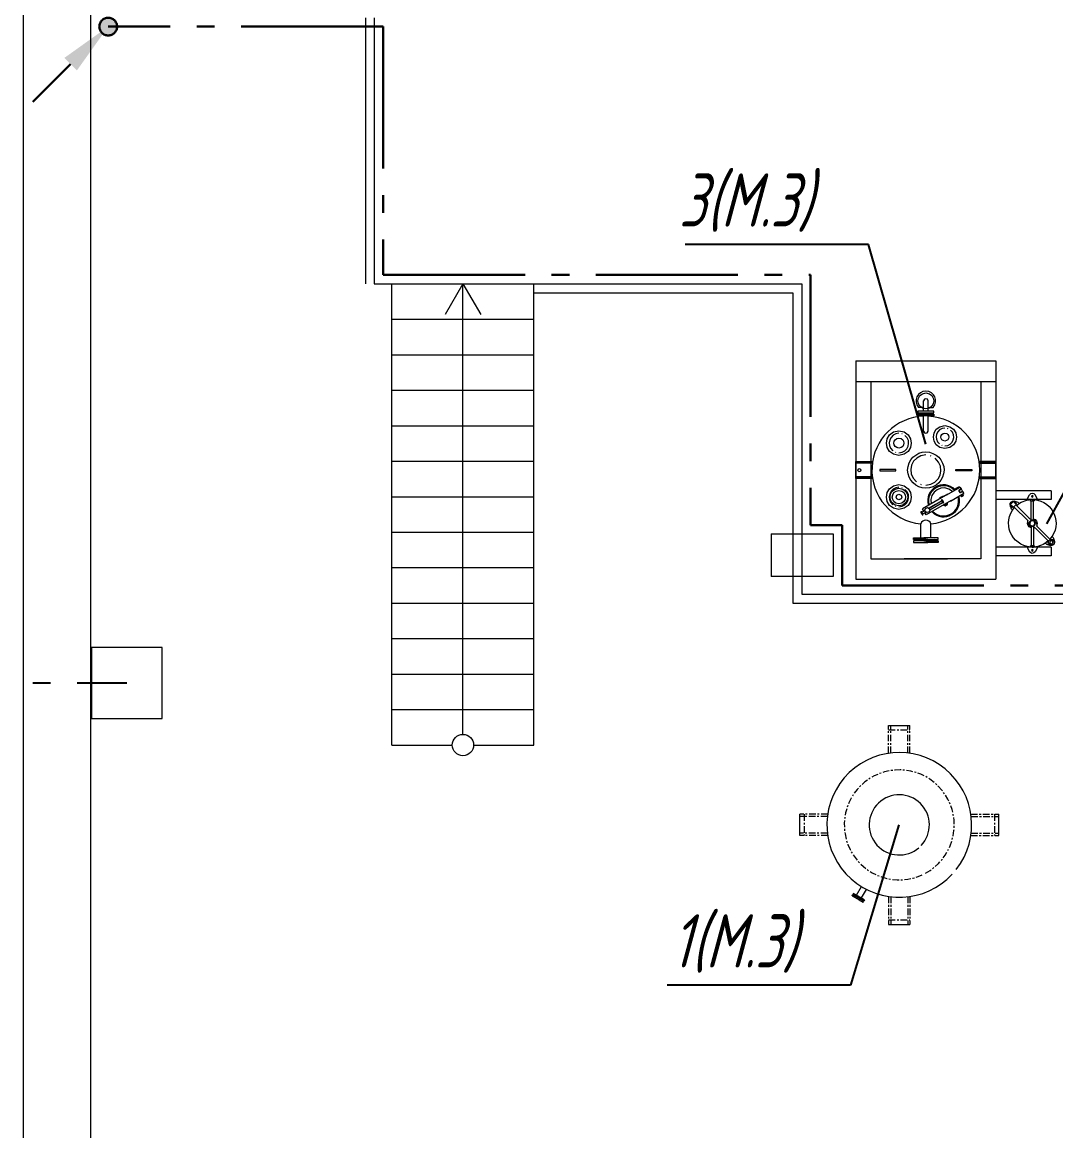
# Model space of a CAD drawing. Header units: millimetres. Extents: x -14296 to 10264, y -13087 to -5602.
# Drawn here: x -1783.3 to -1725, y -12686.5 to -12624.1 of the extents above; entities that cross this region are included whole.
import ezdxf
from ezdxf import colors
from ezdxf.entities.mleader import LeaderData, LeaderLine
from ezdxf.math import Vec2, Vec3

# ---------------------------------------------------------------- set-up
doc = ezdxf.new("R2010")
doc.units = ezdxf.units.MM
doc.linetypes.add('CENTER2', pattern=[1.125, 0.75, -0.125, 0.125, -0.125])
doc.linetypes.add('gost6', pattern=[12, 8, -1.5, 1, -1.5])
for name, color, linetype, lineweight in [('Заземление (Сущ)', 6, 'gost6', 25), ('Линия выноска', 137, 'Continuous', 25), ('Осевая', 4, 'gost6', 25), ('Строительный', 251, 'Continuous', 13), ('Технологическое', 156, 'Continuous', 18)]:
    doc.layers.add(name, color=color, linetype=linetype, lineweight=lineweight)
doc.styles.add('Simplex', font='simplex.shx', dxfattribs={"width": 0.7, "oblique": 15})
doc.linetypes.add('ограждение1', pattern='A,0.25,-0.1,[133,ltypeshp.shx,S=0.1,R=0,X=-0.1,Y=0],-0.1,1', length=1.45)

# ---------------------------------------------------------------- blocks, each defined once
blk = doc.blocks.new('_None')
blk = doc.blocks.new('A$C218E5FD8')
at = {"layer": 'Заземление (Сущ)', "lineweight": 30}
blk.add_hatch(color=256, dxfattribs=at).paths.add_polyline_path([(4.743, 4.243, 1), (3.743, 4.243, 1)])
blk.add_line((2.121, 2.121), (0, 0), dxfattribs=at)
blk.add_circle((4.243, 4.243), 0.5, dxfattribs=at)
blk.add_solid([(2.475, 1.768), (1.768, 2.475), (4.243, 4.243)], dxfattribs=at)

msp = doc.modelspace()

# ---------------------------------------------------------------- linework, layer by layer
at = {"layer": 'Заземление (Сущ)', "lineweight": 30}
for p, q in [((-1762.90741, -12624.30291), (-1778.40741, -12624.30291)), ((-1762.90741, -12624.30291), (-1762.90741, -12638.30291)), ((-1762.90741, -12638.30291), (-1738.80741, -12638.30291)), ((-1738.80741, -12638.30291), (-1738.80741, -12652.40291)), ((-1738.80741, -12652.40291), (-1737.03241, -12652.40291)), ((-1737.03241, -12652.40291), (-1737.03241, -12655.80291)), ((-1737.03241, -12655.80291), (-1554.80741, -12655.80291))]:
    msp.add_line(p, q, dxfattribs=at)
at = {"layer": 'Осевая'}
msp.add_line((-1816.15747, -12661.30291), (-1777.35747, -12661.30291), dxfattribs=at)
at = {"layer": 'Строительный'}
for p, q in [((-1783.20741, -12538.50291), (-1783.20741, -12720.30291)), ((-1779.40741, -12542.30291), (-1779.40741, -12720.30291)), ((-1736.25788, -12643.15291), (-1736.25788, -12655.45291)), ((-1736.25788, -12643.15291), (-1728.35693, -12643.15291)), ((-1728.35693, -12643.15291), (-1728.35693, -12655.45291)), ((-1725.23723, -12650.464), (-1728.35693, -12650.464)), ((-1725.23723, -12650.964), (-1728.35693, -12650.964)), ((-1725.23723, -12650.464), (-1725.23723, -12650.964)), ((-1741.03241, -12652.90291), (-1737.53241, -12652.90291)), ((-1741.03241, -12652.90291), (-1741.03241, -12655.30291)), ((-1737.53241, -12652.90291), (-1737.53241, -12655.30291)), ((-1725.23723, -12653.64049), (-1728.35693, -12653.64049)), ((-1725.23723, -12654.14049), (-1728.35693, -12654.14049)), ((-1725.23723, -12653.64049), (-1725.23723, -12654.14049)), ((-1737.53241, -12655.30291), (-1741.03241, -12655.30291)), ((-1736.25788, -12655.45291), (-1728.35693, -12655.45291)), ((-1775.35747, -12659.30291), (-1779.35747, -12659.30291)), ((-1779.35747, -12659.30291), (-1779.35747, -12663.30291)), ((-1775.35747, -12663.30291), (-1775.35747, -12659.30291)), ((-1779.35747, -12663.30291), (-1775.35747, -12663.30291))]:
    msp.add_line(p, q, dxfattribs=at)
at = {"layer": 'Строительный', "linetype": 'ограждение1', "ltscale": 3}
for p, q in [((-1763.90741, -12623.80291), (-1763.90741, -12638.80291)), ((-1754.40741, -12639.30291), (-1739.80741, -12639.30291)), ((-1739.80741, -12639.30291), (-1739.80741, -12656.80291)), ((-1739.80741, -12656.80291), (-1555.80741, -12656.80291))]:
    msp.add_line(p, q, dxfattribs=at)
at = {"layer": 'Строительный', "ltscale": 0.3}
for p, q in [((-1763.40741, -12623.80291), (-1763.40741, -12638.80291)), ((-1763.40741, -12638.80291), (-1739.30741, -12638.80291)), ((-1762.40741, -12664.80291), (-1762.40741, -12638.80291)), ((-1758.40741, -12638.80291), (-1759.40741, -12640.53496)), ((-1758.40741, -12664.20291), (-1758.40741, -12638.80291)), ((-1758.40741, -12638.80291), (-1757.40741, -12640.53496)), ((-1754.40741, -12664.80291), (-1754.40741, -12638.80291)), ((-1739.30741, -12638.80291), (-1739.30741, -12656.30291)), ((-1762.40741, -12640.80291), (-1754.40741, -12640.80291)), ((-1762.40741, -12642.80291), (-1754.40741, -12642.80291)), ((-1762.40741, -12644.80291), (-1754.40741, -12644.80291)), ((-1762.40741, -12646.80291), (-1754.40741, -12646.80291)), ((-1762.40741, -12648.80291), (-1754.40741, -12648.80291)), ((-1762.40741, -12650.80291), (-1754.40741, -12650.80291)), ((-1762.40741, -12652.80291), (-1754.40741, -12652.80291)), ((-1762.40741, -12654.80291), (-1754.40741, -12654.80291)), ((-1739.30741, -12656.30291), (-1555.30741, -12656.30291)), ((-1762.40741, -12656.80291), (-1754.40741, -12656.80291)), ((-1762.40741, -12658.80291), (-1754.40741, -12658.80291)), ((-1762.40741, -12660.80291), (-1754.40741, -12660.80291)), ((-1762.40741, -12662.80291), (-1754.40741, -12662.80291)), ((-1762.40741, -12664.80291), (-1759.00741, -12664.80291)), ((-1762.40741, -12664.80291), (-1759.00741, -12664.80291)), ((-1757.80741, -12664.80291), (-1754.40741, -12664.80291)), ((-1757.80741, -12664.80291), (-1754.40741, -12664.80291))]:
    msp.add_line(p, q, dxfattribs=at)
at = {"layer": 'Строительный'}
for points in [[(-1736.25788, -12644.30291), (-1728.35693, -12644.30291)], [(-1735.41324, -12644.30291), (-1735.41324, -12654.30291), (-1731.08609, -12654.30291)], [(-1729.20157, -12644.30291), (-1729.20157, -12654.30291), (-1733.52873, -12654.30291)]]:
    msp.add_lwpolyline(points, dxfattribs=at)
at = {"layer": 'Строительный', "ltscale": 0.3}
msp.add_circle((-1758.40741, -12664.80291), 0.6, dxfattribs=at)
at = {"layer": 'Технологическое', "linetype": 'CENTER2', "ltscale": 0.5}
for p, q in [((-1734.40741, -12665.26727), (-1734.40741, -12663.69291)), ((-1734.40741, -12663.94291), (-1733.20741, -12663.94291)), ((-1734.28241, -12665.26727), (-1734.28241, -12663.69291)), ((-1733.33241, -12665.26727), (-1733.33241, -12663.69291)), ((-1733.20741, -12665.26727), (-1733.20741, -12663.69291)), ((-1737.84305, -12668.70291), (-1739.41741, -12668.70291)), ((-1737.85966, -12668.82791), (-1739.41741, -12668.82791)), ((-1739.16741, -12668.70291), (-1739.16741, -12669.90291)), ((-1729.77177, -12668.70291), (-1728.19741, -12668.70291)), ((-1729.75515, -12668.82791), (-1728.19741, -12668.82791)), ((-1728.44741, -12668.70291), (-1728.44741, -12669.90291)), ((-1737.85966, -12669.77791), (-1739.41741, -12669.77791)), ((-1729.75515, -12669.77791), (-1728.19741, -12669.77791)), ((-1737.84305, -12669.90291), (-1739.41741, -12669.90291)), ((-1729.77177, -12669.90291), (-1728.19741, -12669.90291)), ((-1734.40741, -12673.33855), (-1734.40741, -12674.91291)), ((-1734.28241, -12673.33855), (-1734.28241, -12674.91291)), ((-1733.33241, -12673.33855), (-1733.33241, -12674.91291)), ((-1733.20741, -12673.33855), (-1733.20741, -12674.91291)), ((-1734.40741, -12674.66291), (-1733.20741, -12674.66291))]:
    msp.add_line(p, q, dxfattribs=at)
at = {"layer": 'Технологическое'}
for p, q in [((-1734.40741, -12663.69291), (-1733.20741, -12663.69291)), ((-1739.41741, -12669.90291), (-1739.41741, -12668.70291)), ((-1728.19741, -12669.90291), (-1728.19741, -12668.70291)), ((-1736.21054, -12673.26524), (-1735.9334, -12672.78523)), ((-1736.47067, -12673.2998), (-1736.43667, -12673.24091)), ((-1736.47067, -12673.2998), (-1736.0723, -12673.5298)), ((-1735.81313, -12673.60091), (-1736.43667, -12673.24091)), ((-1736.39067, -12673.16124), (-1736.42467, -12673.22013)), ((-1735.80113, -12673.58013), (-1736.42467, -12673.22013)), ((-1735.76713, -12673.52124), (-1736.39067, -12673.16124)), ((-1736.3346, -12673.27213), (-1736.33021, -12673.28852)), ((-1735.90759, -12673.53252), (-1736.33021, -12673.28852)), ((-1736.3137, -12673.31191), (-1736.3077, -12673.30152)), ((-1736.24281, -12673.32513), (-1736.3017, -12673.29113)), ((-1736.0723, -12673.5298), (-1735.84713, -12673.6598)), ((-1735.983, -12673.47513), (-1735.92411, -12673.50913)), ((-1735.67116, -12672.939), (-1735.94727, -12673.41724)), ((-1735.93611, -12673.52991), (-1735.93011, -12673.51952)), ((-1735.8912, -12673.52813), (-1735.90759, -12673.53252)), ((-1735.76713, -12673.52124), (-1735.80113, -12673.58013)), ((-1735.84713, -12673.6598), (-1735.81313, -12673.60091)), ((-1734.40741, -12674.91291), (-1733.20741, -12674.91291))]:
    msp.add_line(p, q, dxfattribs=at)
at = {"layer": 'Технологическое', "linetype": 'Continuous'}
for points in [[(-1732.43291, -12645.98188), (-1732.43291, -12645.4005)], [(-1732.18402, -12645.98188), (-1732.18402, -12645.4005)], [(-1731.8578, -12645.98188), (-1732.75913, -12645.98188), (-1732.75913, -12646.08226)], [(-1732.43291, -12645.77275), (-1732.71522, -12645.77275)], [(-1732.43291, -12645.96515), (-1732.43291, -12645.98188), (-1732.43291, -12645.96934)], [(-1732.18402, -12645.98188), (-1732.43291, -12645.98188)], [(-1732.18402, -12645.77275), (-1731.90171, -12645.77275)], [(-1732.18402, -12645.96515), (-1732.18402, -12645.98188), (-1732.18402, -12645.96934)], [(-1731.8578, -12646.08226), (-1731.8578, -12645.98188)], [(-1732.75913, -12646.08226), (-1731.8578, -12646.08226)], [(-1732.75913, -12646.14086), (-1731.8578, -12646.14086)], [(-1731.8578, -12646.24124), (-1732.75913, -12646.24124), (-1732.75913, -12646.14086)], [(-1732.5793, -12646.08226), (-1732.55837, -12646.10112)], [(-1732.5793, -12646.14086), (-1732.55837, -12646.122)], [(-1732.55837, -12646.10112), (-1732.55837, -12646.122)], [(-1732.05855, -12646.10112), (-1732.55837, -12646.10112)], [(-1732.05855, -12646.122), (-1732.55837, -12646.122)], [(-1732.18402, -12646.24124), (-1732.43291, -12646.24124)], [(-1732.43291, -12647.10909), (-1732.43291, -12646.24124)], [(-1732.18402, -12647.10909), (-1732.18402, -12646.24124)], [(-1732.03766, -12646.08226), (-1732.05855, -12646.10112)], [(-1732.05855, -12646.10112), (-1732.05855, -12646.122)], [(-1732.03766, -12646.14086), (-1732.05855, -12646.122)], [(-1731.8578, -12646.14086), (-1731.8578, -12646.24124)], [(-1733.82779, -12647.23038), (-1733.82779, -12647.22829)], [(-1733.6354, -12647.26594), (-1733.66257, -12647.25761)], [(-1731.23248, -12646.9397), (-1731.23248, -12646.93764)], [(-1731.05681, -12646.97319), (-1731.08193, -12646.9648)], [(-1731.41027, -12647.90589), (-1731.38515, -12647.91424)], [(-1734.02228, -12648.29698), (-1733.99508, -12648.30536)], [(-1732.30741, -12648.4517), (-1732.30741, -12648.44964)], [(-1732.00835, -12648.50821), (-1732.05018, -12648.49357)], [(-1735.31052, -12649.77759), (-1736.25788, -12649.77759), (-1736.25788, -12648.82609), (-1735.31052, -12648.82609)], [(-1735.31889, -12648.87628), (-1736.25788, -12648.87628)], [(-1735.32517, -12648.91602), (-1736.25788, -12648.91602)], [(-1728.35906, -12649.77759), (-1728.35906, -12648.82609), (-1729.30641, -12648.82609)], [(-1729.29803, -12648.87628), (-1728.35906, -12648.87628)], [(-1729.29177, -12648.91602), (-1728.35906, -12648.91602)], [(-1735.32517, -12649.68766), (-1736.25788, -12649.68766)], [(-1735.31889, -12649.7274), (-1736.25788, -12649.7274)], [(-1734.00764, -12649.26104), (-1734.90901, -12649.26104), (-1734.90901, -12649.3426), (-1734.00764, -12649.3426), (-1734.00764, -12649.26104)], [(-1730.60928, -12649.26104), (-1729.70792, -12649.26104), (-1729.70792, -12649.3426), (-1730.60928, -12649.3426), (-1730.60928, -12649.26104)], [(-1728.86514, -12649.77759), (-1729.30641, -12649.77759), (-1728.35906, -12649.77759), (-1728.35906, -12649.39492)], [(-1729.29803, -12649.7274), (-1728.35906, -12649.7274)], [(-1729.29177, -12649.68766), (-1728.35906, -12649.68766)], [(-1733.82779, -12650.27323), (-1733.82779, -12650.27118)], [(-1733.6354, -12650.30669), (-1733.66257, -12650.29832)], [(-1732.60858, -12650.09547), (-1732.56674, -12650.1122)], [(-1731.12792, -12650.69779), (-1730.36877, -12650.26067)], [(-1730.40015, -12650.2565), (-1730.61765, -12650.38199)], [(-1730.61765, -12650.38199), (-1730.6072, -12650.39875)], [(-1730.4378, -12650.2419), (-1730.61139, -12650.34228), (-1730.6072, -12650.3297)], [(-1730.59464, -12650.36943), (-1730.61139, -12650.34228)], [(-1730.6072, -12650.3297), (-1730.45036, -12650.23981)], [(-1730.45036, -12650.23981), (-1730.4378, -12650.2419), (-1730.42316, -12650.26905)], [(-1730.30815, -12650.36524), (-1730.44825, -12650.44475)], [(-1730.23912, -12650.48655), (-1730.29977, -12650.38199), (-1730.4378, -12650.46145)], [(-1730.40015, -12650.2565), (-1730.3897, -12650.27323)], [(-1730.36877, -12650.42171), (-1730.37295, -12650.41335)], [(-1730.30815, -12650.36524), (-1730.36877, -12650.26067)], [(-1730.34787, -12650.39875), (-1730.35206, -12650.39038)], [(-1731.07564, -12650.66848), (-1732.49145, -12651.48622)], [(-1730.87696, -12651.01567), (-1732.29069, -12651.83334)], [(-1732.12966, -12651.45063), (-1731.42071, -12651.04074)], [(-1731.30985, -12650.78142), (-1731.52736, -12650.90692)], [(-1731.52736, -12650.90692), (-1731.51691, -12650.92367)], [(-1731.45417, -12650.82952), (-1731.51898, -12650.8672), (-1731.3475, -12650.76682)], [(-1731.51691, -12650.85464), (-1731.51898, -12650.8672), (-1731.50435, -12650.89434)], [(-1731.51691, -12650.85464), (-1731.36006, -12650.76473)], [(-1731.30985, -12651.11605), (-1731.37888, -12650.99472), (-1731.38933, -12650.98218), (-1731.40397, -12650.98009), (-1731.42071, -12650.98218), (-1731.43116, -12650.99472), (-1731.43535, -12651.00938), (-1731.43116, -12651.02405)], [(-1731.43116, -12651.02405), (-1731.36006, -12651.14531)], [(-1731.37888, -12650.99472), (-1731.30985, -12651.11605)], [(-1731.36006, -12650.76473), (-1731.3475, -12650.76682), (-1731.33079, -12650.794)], [(-1731.30985, -12650.78142), (-1731.2994, -12650.79819)], [(-1730.92716, -12651.04491), (-1730.17012, -12650.60788)], [(-1730.38344, -12650.5535), (-1730.37714, -12650.56601), (-1730.44825, -12650.44475), (-1730.36669, -12650.58274)], [(-1730.39807, -12650.76263), (-1730.40641, -12650.74378)], [(-1730.19102, -12650.62039), (-1730.17638, -12650.64551), (-1730.39178, -12650.77096), (-1730.39807, -12650.76263)], [(-1730.18057, -12650.63715), (-1730.39807, -12650.76263)], [(-1730.23912, -12650.48655), (-1730.37714, -12650.56601)], [(-1730.37295, -12650.57437), (-1730.27676, -12650.52001), (-1730.27258, -12650.52837)], [(-1730.22867, -12650.50331), (-1730.36669, -12650.58274)], [(-1730.3186, -12650.78559), (-1730.34368, -12650.74378)], [(-1730.30604, -12650.78978), (-1730.3186, -12650.78559), (-1730.19939, -12650.71658)], [(-1730.31022, -12650.7459), (-1730.23912, -12650.70616)], [(-1730.30396, -12650.53465), (-1730.30815, -12650.52627)], [(-1730.25586, -12650.70407), (-1730.30185, -12650.73122), (-1730.30604, -12650.7354), (-1730.30604, -12650.74378), (-1730.29977, -12650.74796), (-1730.2914, -12650.74796), (-1730.24541, -12650.72077), (-1730.24123, -12650.71454), (-1730.24123, -12650.70616), (-1730.24749, -12650.70198), (-1730.25586, -12650.70407)], [(-1730.30604, -12650.78978), (-1730.20147, -12650.73122)], [(-1730.17012, -12650.60788), (-1730.22867, -12650.50331)], [(-1730.2224, -12650.67267), (-1730.19939, -12650.71658), (-1730.20147, -12650.73122)], [(-1730.18057, -12650.63715), (-1730.19102, -12650.62039)], [(-1734.02228, -12651.33774), (-1733.99508, -12651.34606)], [(-1732.47055, -12651.78524), (-1732.53955, -12651.66395), (-1732.55, -12651.65353), (-1732.56463, -12651.64934), (-1732.58138, -12651.65353), (-1732.59183, -12651.66395), (-1732.59602, -12651.67858), (-1732.59183, -12651.69325)], [(-1732.3555, -12651.5803), (-1732.5291, -12651.68068)], [(-1732.5291, -12651.68068), (-1732.3555, -12651.5803)], [(-1732.43498, -12651.5803), (-1732.49145, -12651.48622)], [(-1732.47889, -12651.76851), (-1732.30533, -12651.66813)], [(-1732.43498, -12651.5803), (-1732.3555, -12651.53431)], [(-1731.76995, -12651.24359), (-1732.12966, -12651.45063)], [(-1732.07945, -12651.5364), (-1731.37051, -12651.12861)], [(-1731.36006, -12651.14531), (-1731.34961, -12651.15576), (-1731.33497, -12651.15998), (-1731.32034, -12651.15576), (-1731.30985, -12651.14531), (-1731.3057, -12651.1307), (-1731.30985, -12651.11605)], [(-1731.3057, -12651.28755), (-1731.31615, -12651.27079)], [(-1731.09027, -12651.16204), (-1731.3057, -12651.28755)], [(-1731.3057, -12651.28755), (-1731.30151, -12651.29587)], [(-1731.23878, -12651.26032), (-1731.30151, -12651.29587), (-1731.08609, -12651.17043)], [(-1731.2283, -12651.3126), (-1731.25342, -12651.26873)], [(-1731.21577, -12651.3147), (-1731.2283, -12651.3126), (-1731.10702, -12651.2415)], [(-1731.21785, -12651.27079), (-1731.14885, -12651.23108)], [(-1731.16557, -12651.22899), (-1731.21158, -12651.25614), (-1731.21577, -12651.26242), (-1731.21577, -12651.26873), (-1731.20947, -12651.2729), (-1731.20114, -12651.2729), (-1731.15512, -12651.24569), (-1731.15093, -12651.23941), (-1731.15093, -12651.23318), (-1731.15719, -12651.2269), (-1731.16557, -12651.22899)], [(-1731.21577, -12651.3147), (-1731.11121, -12651.25614)], [(-1731.13211, -12651.19759), (-1731.10702, -12651.2415), (-1731.11121, -12651.25614)], [(-1731.08609, -12651.17043), (-1731.10072, -12651.14531)], [(-1732.59183, -12651.69325), (-1732.52072, -12651.81451)], [(-1732.52072, -12651.81451), (-1732.51027, -12651.82707), (-1732.49564, -12651.83124), (-1732.481, -12651.82707), (-1732.47055, -12651.81451), (-1732.46636, -12651.79991), (-1732.47055, -12651.78524)], [(-1732.34505, -12651.73714), (-1732.26561, -12651.69116)], [(-1732.29069, -12651.83334), (-1732.34505, -12651.73714)], [(-1732.30741, -12652.12198), (-1732.30741, -12652.11989)], [(-1732.59394, -12653.11325), (-1732.59394, -12652.32902)], [(-1732.02302, -12653.11325), (-1732.02302, -12652.32902)], [(-1733.00801, -12653.11325), (-1732.19658, -12653.11325)], [(-1733.00801, -12653.21154), (-1733.00801, -12653.11325), (-1732.4308, -12653.11325)], [(-1732.30741, -12653.21154), (-1733.00801, -12653.21154)], [(-1733.00801, -12653.29306), (-1733.00801, -12653.39136), (-1732.19658, -12653.39136)], [(-1732.30741, -12653.29306), (-1733.00801, -12653.29306)], [(-1732.78843, -12653.21154), (-1732.75913, -12653.24287)], [(-1732.78843, -12653.29306), (-1732.75913, -12653.26169), (-1732.2154, -12653.26169)], [(-1731.8578, -12653.24287), (-1732.75913, -12653.24287)], [(-1732.75913, -12653.26169), (-1732.75913, -12653.24287)], [(-1731.60891, -12653.11325), (-1732.42035, -12653.11325)], [(-1731.60891, -12653.29306), (-1731.60891, -12653.39136), (-1732.42035, -12653.39136)], [(-1731.82853, -12653.29306), (-1731.8578, -12653.26169), (-1732.40152, -12653.26169)], [(-1732.30741, -12653.21154), (-1731.60891, -12653.21154)], [(-1732.30741, -12653.29306), (-1731.60891, -12653.29306)], [(-1731.60891, -12653.21154), (-1731.60891, -12653.11325), (-1732.18613, -12653.11325)], [(-1731.82853, -12653.21154), (-1731.8578, -12653.24287)], [(-1731.8578, -12653.26169), (-1731.8578, -12653.24287)]]:
    msp.add_lwpolyline(points, dxfattribs=at)
at = {"layer": 'Технологическое'}
for points in [[(-1726.57532, -12650.98974), (-1726.57532, -12650.90923), (-1726.46578, -12650.7007)], [(-1726.41497, -12650.99831), (-1726.41299, -12650.9871), (-1726.40705, -12650.9772), (-1726.39912, -12650.96928), (-1726.3899, -12650.964), (-1726.37867, -12650.96202)], [(-1726.41497, -12650.99831), (-1726.41431, -12651.01613)], [(-1726.3074, -12651.05176), (-1726.37867, -12651.05176), (-1726.38989, -12651.04979), (-1726.39979, -12651.04517), (-1726.40771, -12651.03725), (-1726.41299, -12651.02668), (-1726.41431, -12651.01613)], [(-1726.3074, -12650.96202), (-1726.37867, -12650.96202)], [(-1726.3074, -12650.96202), (-1726.23548, -12650.96268), (-1726.22493, -12650.964), (-1726.21436, -12650.96929), (-1726.20644, -12650.9772), (-1726.20182, -12650.98711), (-1726.19985, -12650.99832)], [(-1726.19985, -12650.99832), (-1726.2005, -12651.01614)], [(-1726.04015, -12650.98907), (-1726.04015, -12650.90856), (-1726.14969, -12650.70004)], [(-1727.53216, -12651.28933), (-1727.56845, -12651.32562)], [(-1727.56845, -12651.32562), (-1727.47805, -12651.41602), (-1727.44176, -12651.37973)], [(-1727.46816, -12651.31638), (-1727.55658, -12651.22796), (-1727.46816, -12651.13953)], [(-1727.54469, -12651.30186), (-1727.55129, -12651.28075)], [(-1727.5315, -12651.25304), (-1727.54998, -12651.27151), (-1727.42394, -12651.39755), (-1727.40546, -12651.37908)], [(-1727.4312, -12651.07618), (-1727.5315, -12651.17648)], [(-1727.5183, -12651.18968), (-1727.5315, -12651.17648)], [(-1727.42459, -12651.56318), (-1727.48135, -12651.50642), (-1727.52292, -12651.37115)], [(-1727.29131, -12651.13953), (-1727.37973, -12651.05111), (-1727.46816, -12651.13953)], [(-1727.46816, -12651.31638), (-1727.37973, -12651.40481), (-1727.29131, -12651.31638)], [(-1727.4312, -12651.07618), (-1727.418, -12651.08938)], [(-1727.35465, -12651.07619), (-1727.33683, -12651.05837), (-1727.2108, -12651.18441), (-1727.22861, -12651.20222)], [(-1726.56806, -12652.13992), (-1727.34145, -12651.36653)], [(-1727.04582, -12651.18441), (-1727.10258, -12651.12765), (-1727.32825, -12651.05771)], [(-1727.29131, -12651.13953), (-1727.20288, -12651.22796), (-1727.29131, -12651.31638)], [(-1727.24115, -12651.26623), (-1726.46776, -12652.03962)], [(-1726.37867, -12652.13794), (-1726.37867, -12651.05176)], [(-1726.23614, -12651.05177), (-1726.3074, -12651.05176)], [(-1726.23548, -12652.1386), (-1726.23614, -12651.05177)], [(-1726.56806, -12652.13992), (-1726.56212, -12652.14717), (-1726.55816, -12652.15642), (-1726.55685, -12652.16566)], [(-1726.44202, -12652.04952), (-1726.45192, -12652.04886), (-1726.46051, -12652.04556), (-1726.46776, -12652.03962)], [(-1726.44202, -12652.04952), (-1726.41035, -12652.05084), (-1726.37867, -12652.05347)], [(-1726.40177, -12652.0515), (-1726.37867, -12652.04424)], [(-1726.23548, -12652.10561), (-1726.19918, -12652.13134), (-1726.16619, -12652.16038)], [(-1726.37933, -12652.49494), (-1726.41431, -12652.47052), (-1726.44664, -12652.44084)], [(-1726.37867, -12652.46524), (-1726.37867, -12653.55274)], [(-1726.23548, -12652.4659), (-1726.23613, -12653.55274)], [(-1726.20842, -12652.55103), (-1726.23613, -12652.56027)], [(-1726.17081, -12652.5517), (-1726.2038, -12652.5517), (-1726.23547, -12652.54774)], [(-1726.17081, -12652.5517), (-1726.16157, -12652.55301), (-1726.15232, -12652.55697), (-1726.14507, -12652.56291)], [(-1726.14507, -12652.56291), (-1725.41458, -12653.29341)], [(-1726.04477, -12652.46261), (-1726.05071, -12652.45536), (-1726.05467, -12652.44611), (-1726.05533, -12652.43622)], [(-1725.31362, -12653.19376), (-1726.04477, -12652.46261)], [(-1725.56899, -12653.41878), (-1725.51157, -12653.4762), (-1725.2859, -12653.54614)], [(-1725.41458, -12653.29341), (-1725.40797, -12653.30396), (-1725.40467, -12653.3165), (-1725.40534, -12653.32904)], [(-1725.35056, -12653.25975), (-1725.1922, -12653.21753), (-1725.0754, -12653.33433), (-1725.11829, -12653.49335), (-1725.27733, -12653.53493), (-1725.39346, -12653.41879), (-1725.35056, -12653.25975)], [(-1725.2793, -12653.203), (-1725.29184, -12653.20366), (-1725.30371, -12653.20102), (-1725.31362, -12653.19376)], [(-1725.18956, -12653.04067), (-1725.1328, -12653.09743), (-1725.06286, -12653.3231)], [(-1726.57467, -12653.61411), (-1726.57467, -12653.69462), (-1726.46447, -12653.9038)], [(-1726.37867, -12653.55274), (-1726.3074, -12653.55274)], [(-1726.30741, -12653.64117), (-1726.23548, -12653.64182)], [(-1726.3074, -12653.55274), (-1726.23613, -12653.55274), (-1726.22492, -12653.55472), (-1726.21502, -12653.55935), (-1726.20711, -12653.56726), (-1726.20248, -12653.57716), (-1726.2005, -12653.58837)], [(-1726.19985, -12653.60619), (-1726.20181, -12653.61741), (-1726.2071, -12653.62665), (-1726.21502, -12653.63457), (-1726.22492, -12653.64051), (-1726.23548, -12653.64182)], [(-1726.19985, -12653.60619), (-1726.2005, -12653.58837)], [(-1726.03817, -12653.61477), (-1726.03883, -12653.69593), (-1726.14902, -12653.9038)]]:
    msp.add_lwpolyline(points, dxfattribs=at)
for radius, start, end in [(4.08, 322.0237073, 316.9404986), (1.69736, 316.5376151, 310.751256)]:
    msp.add_arc((-1733.80741, -12669.30291), radius, start, end, dxfattribs=at)
at = {"layer": 'Технологическое', "linetype": 'CENTER2', "ltscale": 0.5}
msp.add_arc((-1733.80741, -12669.30291), 3.1, 298.3635108, 296.0257468, dxfattribs=at)
at = {"layer": 'Технологическое', "linetype": 'Continuous'}
for points, knots in [([(-1731.90171, -12645.77275), (-1731.58447, -12645.4129), (-1731.82584, -12644.86029), (-1732.30741, -12644.85052), (-1732.78986, -12644.8592), (-1733.03272, -12645.4095), (-1732.71522, -12645.77275)], [0, 0, 0, 0, 1, 1, 1, 2, 2, 2, 2]), ([(-1732.30741, -12644.9509), (-1732.90811, -12644.98307), (-1732.90621, -12645.82047), (-1732.30741, -12645.85227), (-1731.71147, -12645.81935), (-1731.70956, -12644.98419), (-1732.30741, -12644.9509)], [0, 0, 0, 0, 1, 1, 1, 2, 2, 2, 2]), ([(-1732.43291, -12646.26421), (-1734.00193, -12646.3296), (-1735.26033, -12647.57391), (-1735.34398, -12649.14188), (-1735.42798, -12650.77319), (-1734.2196, -12652.17224), (-1732.59394, -12652.32902)], [0, 0, 0, 0, 1, 1, 1, 2, 2, 2, 2]), ([(-1732.02302, -12652.32902), (-1730.45768, -12652.17719), (-1729.27152, -12650.87615), (-1729.26876, -12649.30291), (-1729.26941, -12647.6698), (-1730.55247, -12646.33263), (-1732.18402, -12646.26421)], [0, 0, 0, 0, 1, 1, 1, 2, 2, 2, 2]), ([(-1733.82779, -12647.08191), (-1734.75808, -12647.12335), (-1734.75808, -12648.43959), (-1733.82779, -12648.48099), (-1732.89994, -12648.43717), (-1732.89994, -12647.12575), (-1733.82779, -12647.08191)], [0, 0, 0, 0, 1, 1, 1, 2, 2, 2, 2]), ([(-1731.23248, -12646.78916), (-1732.09661, -12646.82882), (-1732.09583, -12648.05099), (-1731.23248, -12648.08995), (-1730.37074, -12648.04837), (-1730.36993, -12646.83144), (-1731.23248, -12646.78916)], [0, 0, 0, 0, 1, 1, 1, 2, 2, 2, 2]), ([(-1731.23248, -12647.21575), (-1731.53675, -12647.23028), (-1731.52899, -12647.65259), (-1731.23248, -12647.66541), (-1730.93649, -12647.6514), (-1730.93336, -12647.22907), (-1731.23248, -12647.21575)], [0, 0, 0, 0, 1, 1, 1, 2, 2, 2, 2]), ([(-1733.82779, -12647.49598), (-1734.20748, -12647.51244), (-1734.20752, -12648.0505), (-1733.82779, -12648.0669), (-1733.44956, -12648.04771), (-1733.44956, -12647.51526), (-1733.82779, -12647.49598)], [0, 0, 0, 0, 1, 1, 1, 2, 2, 2, 2]), ([(-1732.30741, -12648.27603), (-1732.87727, -12648.27879), (-1733.33155, -12648.73306), (-1733.33423, -12649.30291), (-1733.33039, -12649.87191), (-1732.87642, -12650.32489), (-1732.30741, -12650.32764), (-1731.73921, -12650.32373), (-1731.28654, -12649.87107), (-1731.28269, -12649.30291), (-1731.28541, -12648.73386), (-1731.73843, -12648.27995), (-1732.30741, -12648.27603)], [0, 0, 0, 0, 1, 1, 1, 2, 2, 2, 3, 3, 3, 4, 4, 4, 4]), ([(-1736.05922, -12649.21085), (-1736.17936, -12649.22583), (-1736.17929, -12649.37788), (-1736.05922, -12649.39279), (-1735.93903, -12649.38356), (-1735.93896, -12649.22016), (-1736.05922, -12649.21085)], [0, 0, 0, 0, 1, 1, 1, 2, 2, 2, 2]), ([(-1733.82779, -12650.12268), (-1734.75786, -12650.16392), (-1734.75842, -12651.48075), (-1733.82779, -12651.52173), (-1732.8996, -12651.4783), (-1732.90021, -12650.16634), (-1733.82779, -12650.12268)], [0, 0, 0, 0, 1, 1, 1, 2, 2, 2, 2]), ([(-1733.82779, -12650.32133), (-1734.49422, -12650.35653), (-1734.49146, -12651.28968), (-1733.82779, -12651.32307), (-1733.16466, -12651.28796), (-1733.1636, -12650.35731), (-1733.82779, -12650.32133)], [0, 0, 0, 0, 1, 1, 1, 2, 2, 2, 2]), ([(-1730.44198, -12650.45313), (-1730.44198, -12650.45313), (-1730.34787, -12650.39875), (-1730.34787, -12650.39875), (-1730.34787, -12650.39875), (-1730.44198, -12650.45313), (-1730.44198, -12650.45313)], [0, 0, 0, 0, 1, 1, 1, 2, 2, 2, 2]), ([(-1733.82779, -12650.44685), (-1734.32661, -12650.46977), (-1734.3274, -12651.17475), (-1733.82779, -12651.19759), (-1733.33032, -12651.17284), (-1733.3311, -12650.47173), (-1733.82779, -12650.44685)], [0, 0, 0, 0, 1, 1, 1, 2, 2, 2, 2]), ([(-1733.82779, -12650.66226), (-1734.04134, -12650.67437), (-1734.04172, -12650.97005), (-1733.82779, -12650.98218), (-1733.61695, -12650.96911), (-1733.61723, -12650.67536), (-1733.82779, -12650.66226)], [0, 0, 0, 0, 1, 1, 1, 2, 2, 2, 2]), ([(-1732.21748, -12651.41926), (-1732.40326, -12651.4307), (-1732.40326, -12651.6881), (-1732.21748, -12651.69953), (-1732.03173, -12651.6881), (-1732.03173, -12651.4307), (-1732.21748, -12651.41926)], [0, 0, 0, 0, 1, 1, 1, 2, 2, 2, 2])]:
    msp.add_open_spline(points, degree=3, knots=knots, dxfattribs=at)
for points in [[(-1732.18402, -12645.4005), (-1732.19154, -12645.23662), (-1732.42542, -12645.23662), (-1732.43291, -12645.4005)], [(-1733.82779, -12647.23038), (-1734.34853, -12647.23709), (-1734.5787, -12647.88591), (-1734.16868, -12648.21121)], [(-1732.43291, -12647.10909), (-1732.41616, -12647.2635), (-1732.20077, -12647.2635), (-1732.18402, -12647.10909)], [(-1731.23248, -12646.9397), (-1731.70643, -12646.94399), (-1731.91141, -12647.53196), (-1731.5441, -12647.83063)], [(-1731.23248, -12647.93938), (-1730.75663, -12647.93024), (-1730.55387, -12647.35084), (-1730.92298, -12647.04845)], [(-1733.82779, -12648.3325), (-1733.30779, -12648.32265), (-1733.07905, -12647.67814), (-1733.48901, -12647.35171)], [(-1732.30741, -12648.4517), (-1733.11765, -12648.46659), (-1733.46171, -12649.45292), (-1732.83653, -12649.9679)], [(-1732.30741, -12650.15194), (-1731.49836, -12650.13775), (-1731.15505, -12649.14833), (-1731.7804, -12648.63575)], [(-1730.649, -12650.42171), (-1731.32068, -12649.73274), (-1732.43097, -12650.37814), (-1732.16731, -12651.30006)], [(-1730.68039, -12650.44057), (-1731.31969, -12649.78843), (-1732.37936, -12650.39989), (-1732.13803, -12651.28127)], [(-1733.82779, -12650.27323), (-1734.34826, -12650.27414), (-1734.5787, -12650.92867), (-1734.16868, -12651.25197)], [(-1733.82779, -12651.37329), (-1733.30768, -12651.36318), (-1733.07895, -12650.71917), (-1733.48901, -12650.39247)], [(-1730.69295, -12650.44685), (-1731.32701, -12649.81471), (-1732.35775, -12650.41073), (-1732.1234, -12651.27499)], [(-1730.80585, -12650.51164), (-1731.34379, -12650.01552), (-1732.17374, -12650.49654), (-1732.01254, -12651.21013)], [(-1731.96863, -12651.64516), (-1731.29964, -12652.33547), (-1730.18694, -12651.69409), (-1730.44825, -12650.76886)], [(-1731.93724, -12651.62839), (-1731.29226, -12652.2785), (-1730.23827, -12651.66791), (-1730.47963, -12650.78559)], [(-1731.92472, -12651.62002), (-1731.29188, -12652.25408), (-1730.26138, -12651.65995), (-1730.49216, -12650.794)], [(-1732.02302, -12652.32902), (-1732.12084, -12652.05324), (-1732.49598, -12652.05411), (-1732.59394, -12652.32902)]]:
    msp.add_open_spline(points, degree=3, dxfattribs=at)
at = {"layer": 'Технологическое'}
for points in [[(-1727.55129, -12651.28075), (-1727.59325, -12651.14517), (-1727.46529, -12651.01508), (-1727.32825, -12651.05771)], [(-1727.20221, -12651.30516), (-1726.98223, -12651.1064), (-1726.6887, -12650.98224), (-1726.39253, -12650.96532)], [(-1726.46578, -12650.7007), (-1726.3984, -12650.57288), (-1726.21862, -12650.5738), (-1726.14969, -12650.70004)], [(-1726.2005, -12651.01614), (-1726.20032, -12651.03688), (-1726.21574, -12651.05097), (-1726.23614, -12651.05177)], [(-1726.22227, -12650.96532), (-1725.10203, -12651.04738), (-1724.56847, -12652.35358), (-1725.31031, -12653.19707)], [(-1726.39253, -12653.63918), (-1727.51375, -12653.55587), (-1728.04736, -12652.24839), (-1727.30252, -12651.40546)], [(-1726.37867, -12652.56027), (-1726.53178, -12652.51837), (-1726.61579, -12652.3505), (-1726.55618, -12652.20327)], [(-1726.44664, -12652.44084), (-1726.52048, -12652.36639), (-1726.55941, -12652.2706), (-1726.55685, -12652.16566)], [(-1726.23613, -12652.04424), (-1726.0848, -12652.0837), (-1726.0009, -12652.25098), (-1726.05665, -12652.39662)], [(-1726.16619, -12652.16038), (-1726.09559, -12652.22898), (-1726.05124, -12652.33773), (-1726.05533, -12652.43622)], [(-1725.41193, -12653.29869), (-1725.63924, -12653.50061), (-1725.91856, -12653.61936), (-1726.22228, -12653.63919)], [(-1726.14902, -12653.9038), (-1726.21692, -12654.03142), (-1726.3983, -12654.03025), (-1726.46447, -12653.9038)], [(-1726.30741, -12653.64117), (-1726.35616, -12653.64236), (-1726.42324, -12653.65895), (-1726.41431, -12653.58838)], [(-1726.41431, -12653.58838), (-1726.41268, -12653.56641), (-1726.40065, -12653.55438), (-1726.37867, -12653.55274)]]:
    msp.add_open_spline(points, degree=3, dxfattribs=at)
for points in [[(-1726.33908, -12650.75218), (-1726.29633, -12650.71152), (-1726.23576, -12650.77221), (-1726.27639, -12650.81486), (-1726.31854, -12650.8563), (-1726.38051, -12650.79435), (-1726.33908, -12650.75218)], [(-1727.51499, -12651.33815), (-1727.49854, -12651.32196), (-1727.47428, -12651.34592), (-1727.49058, -12651.36257), (-1727.50604, -12651.37908), (-1727.5315, -12651.35365), (-1727.51499, -12651.33815)], [(-1726.43344, -12652.17556), (-1726.25774, -12652.01657), (-1726.02177, -12652.25183), (-1726.18071, -12652.42829), (-1726.3573, -12652.58834), (-1726.59353, -12652.35135), (-1726.43344, -12652.17556)], [(-1726.40837, -12652.20063), (-1726.26679, -12652.07385), (-1726.07937, -12652.26191), (-1726.20579, -12652.40321), (-1726.34743, -12652.53019), (-1726.536, -12652.34344), (-1726.40837, -12652.20063)], [(-1725.2793, -12653.203), (-1725.10784, -12653.15991), (-1724.98543, -12653.35699), (-1725.09849, -12653.49204), (-1725.22634, -12653.63366), (-1725.45116, -12653.5135), (-1725.40534, -12653.32904)], [(-1725.29645, -12653.31255), (-1725.21038, -12653.2312), (-1725.08894, -12653.35169), (-1725.17042, -12653.43858), (-1725.2577, -12653.51915), (-1725.37688, -12653.39894), (-1725.29645, -12653.31255)], [(-1726.33776, -12653.78898), (-1726.2943, -12653.74906), (-1726.23562, -12653.80855), (-1726.27507, -12653.85167), (-1726.31834, -12653.89272), (-1726.37927, -12653.83261), (-1726.33776, -12653.78898)]]:
    msp.add_open_spline(points, degree=3, knots=[0, 0, 0, 0, 1, 1, 1, 2, 2, 2, 2], dxfattribs=at)

# ---------------------------------------------------------------- block references
at = {"layer": 'Строительный'}
msp.add_blockref('A$C218E5FD8', (-1782.65002, -12628.54554), dxfattribs=at)

# ---------------------------------------------------------------- leaders
at = {"layer": 'Линия выноска'}
ml = msp.add_multileader_mtext('Standard', dxfattribs=at)
ml.set_content('{\\W0.7;3(М.3)}', color=2, style='Simplex')
ml.set_leader_properties()
ml.set_arrow_properties(name='NONE')
ml.build(insert=Vec2(0, 0))
ml.multileader.update_dxf_attribs({"text_left_attachment_type": 6, "text_right_attachment_type": 6, "dogleg_length": 0})
ctx = ml.context
ctx.base_point, ctx.char_height, ctx.plane_origin = Vec3(-1749.4075, -12636.57739), 3, Vec3(-1653.88174, -12662.41658)
ctx.left_attachment, ctx.right_attachment, ctx.text_align_type = 6, 6, 1
notes = []
notes.append((ctx, [(0, (1, 1, 0), (-1735.54816, -12636.57739), (-1, 0), 0, [(1, [(-1732.30741, -12647.83705)], 0, [])])]))
ctx.mtext.insert, ctx.mtext.alignment, ctx.mtext.flow_direction = Vec3(-1742.47783, -12632.57739), 2, 5
ml = msp.add_multileader_mtext('Standard', dxfattribs=at)
ml.set_content('5/2(М.3)', color=2, style='Simplex')
ml.set_leader_properties()
ml.set_arrow_properties(name='NONE')
ml.build(insert=Vec2(0, 0))
ml.multileader.update_dxf_attribs({"text_left_attachment_type": 6, "text_right_attachment_type": 6, "dogleg_length": 0})
ctx = ml.context
ctx.base_point, ctx.char_height, ctx.plane_origin = Vec3(-1723.21894, -12648.21146), 3, Vec3(-1635.78841, -12656.4475)
ctx.left_attachment, ctx.right_attachment, ctx.text_align_type = 6, 6, 1
notes.append((ctx, [(1, (1, 1, 0), (-1723.21894, -12648.21146), (1, 0), 0, [(1, [(-1725.49444, -12652.33063)], 0, [])])]))
ctx.mtext.insert, ctx.mtext.alignment, ctx.mtext.flow_direction = Vec3(-1714.18927, -12644.21146), 2, 5
ml = msp.add_multileader_mtext('Standard', dxfattribs=at)
ml.set_content('{\\W0.7;1(М.3)}', color=2, style='Simplex')
ml.set_leader_properties()
ml.set_arrow_properties(name='NONE')
ml.build(insert=Vec2(0, 0))
ml.multileader.update_dxf_attribs({"text_left_attachment_type": 6, "text_right_attachment_type": 6, "dogleg_length": 0})
ctx = ml.context
ctx.base_point, ctx.char_height, ctx.plane_origin = Vec3(-1749.67674, -12678.34055), 3, Vec3(-1654.89786, -12704.17974)
ctx.left_attachment, ctx.right_attachment, ctx.text_align_type = 6, 6, 1
notes.append((ctx, [(0, (1, 1, 0), (-1736.56428, -12678.34055), (-1, 0), 0, [(1, [(-1733.83466, -12669.30291)], 0, [])])]))
ctx.mtext.insert, ctx.mtext.alignment, ctx.mtext.flow_direction = Vec3(-1743.12051, -12674.34055), 2, 5
for ctx, leaders in notes:
    for number, flags, end, landing, length, lines in leaders:
        leader = LeaderData()
        leader.index, (leader.has_last_leader_line, leader.has_dogleg_vector, leader.attachment_direction) = number, flags
        leader.last_leader_point, leader.dogleg_vector, leader.dogleg_length = Vec3(end), Vec3(landing), length
        for number, points, colour, breaks in lines:
            line = LeaderLine()
            line.index, line.vertices, line.color, line.breaks = number, Vec3.list(points), colors.encode_raw_color(colour), breaks
            leader.lines.append(line)
        ctx.leaders.append(leader)

doc.saveas('drawing.dxf')
